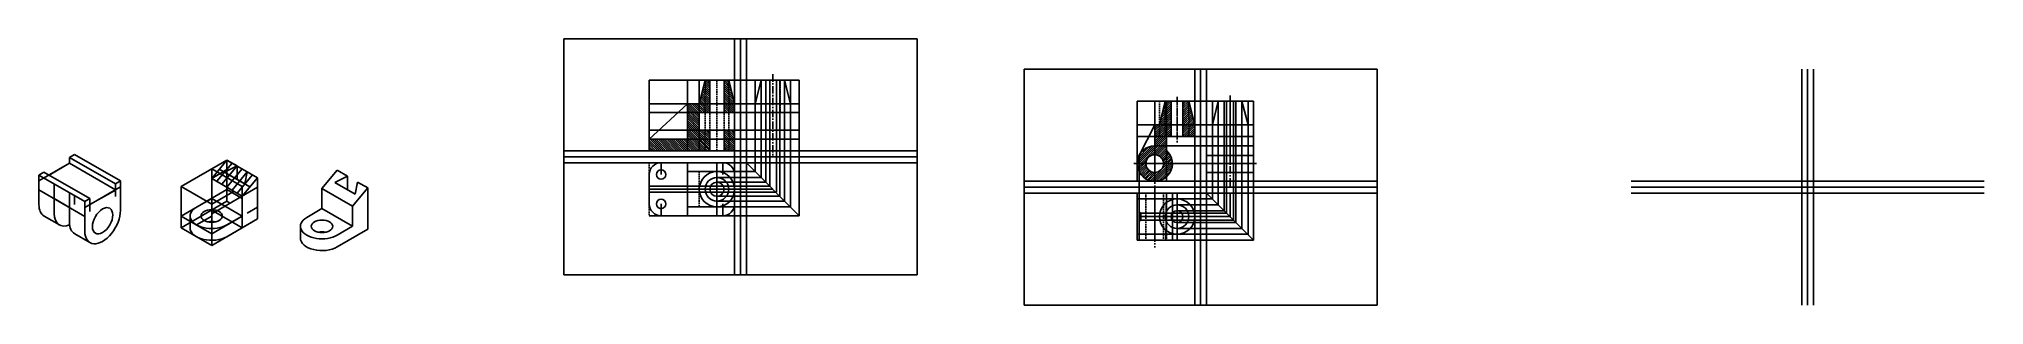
# Model space of a CAD drawing. Header units: inches. Extents: x -295 to 3010, y -144 to 307.
import ezdxf

# ---------------------------------------------------------------- set-up
doc = ezdxf.new("R2010")
doc.units = ezdxf.units.IN
doc.header["$LTSCALE"] = 10
doc.header["$MEASUREMENT"] = 0
doc.linetypes.add('CENTER', pattern=[2, 1.25, -0.25, 0.25, -0.25])
doc.linetypes.add('HIDDEN', pattern=[0.375, 0.25, -0.125])
for name, color, linetype in [('center', 20, 'CENTER'), ('construction', 252, 'Continuous'), ('drawing', 7, 'Continuous'), ('erreee', 182, 'Continuous'), ('hidden', 80, 'HIDDEN'), ('timepass', 252, 'HIDDEN')]:
    doc.layers.add(name, color=color, linetype=linetype)

msp = doc.modelspace()

# ---------------------------------------------------------------- hatches: boundary and pattern name
at = {"layer": 'drawing'}
h = msp.add_hatch(dxfattribs=at)
h.set_pattern_fill('ANSI31', color=256, scale=20, angle=90, style=0)
h.paths.add_polyline_path([(845, 152), (827, 152), (827, 182), (845, 182), (845, 197), (845, 237), (837, 237), (827, 197), (807, 197), (807, 137), (742, 137), (742, 117), (845, 117)])
h = msp.add_hatch(dxfattribs=at)
h.set_pattern_fill('ANSI31', color=256, scale=20, angle=90, style=0)
h.paths.add_polyline_path([(887, 197), (877, 237), (869, 237), (869, 197), (869, 182), (887, 182)])
h.paths.add_polyline_path([(887, 152), (869, 152), (869, 117), (887, 117), (887, 137)])
h = msp.add_hatch(dxfattribs=at)
h.set_pattern_fill('ANSI31', color=256, scale=20, style=0)
h.paths.add_polyline_path([(1601, 125.5, 0.414214), (1571, 95.5), (1586, 95.5, -0.414214), (1601, 110.5)])
h.paths.add_polyline_path([(1601, 80.5, -0.414214), (1586, 95.5), (1571, 95.5, 0.414214), (1601, 65.5)])
h.paths.add_polyline_path([(1621, 95.5), (1616, 95.5, -0.414214), (1601, 80.5), (1601, 65.5, 0.184483), (1621, 73.1)])
h.paths.add_polyline_path([(1631, 95.5), (1621, 95.5), (1621, 73.1, 0.213422)])
h.paths.add_polyline_path([(1621, 117.9), (1621, 95.5), (1631, 95.5, 0.213422)])
h.paths.add_polyline_path([(1621, 141.5), (1601, 141.5), (1601, 125.5), (1601, 110.5, -0.414214), (1616, 95.5), (1621, 95.5)])
h.paths.add_polyline_path([(1609, 161.5), (1601, 161.5), (1601, 141.5), (1609, 141.5)])
h.paths.add_polyline_path([(1619, 161.5), (1609, 161.5), (1609, 141.5), (1619, 141.5)])
h.paths.add_polyline_path([(1621, 161.5), (1619, 161.5), (1619, 141.5), (1621, 141.5)])
h.paths.add_polyline_path([(1619, 201.5), (1609, 161.5), (1619, 161.5)])
h.paths.add_polyline_path([(1621, 201.5), (1619, 201.5), (1619, 161.5), (1621, 161.5)])
h.paths.add_polyline_path([(1659, 161.5), (1649, 161.5), (1649, 141.5), (1659, 141.5)])
h.paths.add_polyline_path([(1659, 201.5), (1649, 201.5), (1649, 161.5), (1659, 161.5)])
h.paths.add_polyline_path([(1659, 201.5), (1659, 161.5), (1669, 161.5)])
h.paths.add_polyline_path([(1669, 161.5), (1659, 161.5), (1659, 141.5), (1669, 141.5)])
h.paths.add_polyline_path([(1629, 201.5), (1621, 201.5), (1621, 161.5), (1629, 161.5)])
h.paths.add_polyline_path([(1629, 161.5), (1621, 161.5), (1621, 141.5), (1629, 141.5)])

# ---------------------------------------------------------------- linework, layer by layer
for p, q in [((-234.7, 111), (-243.4, 106)), ((-243.4, 96), (-243.4, 106)), ((-243.4, 106), (-165.4, 61)), ((-156.8, 66), (-234.7, 111)), ((24.2, 101.5), (-1.7, 70.5)), ((41.6, 91.5), (24.2, 101.5)), ((-295.3, 76), (-286.7, 81)), ((-295.3, 26), (-295.3, 76)), ((-295.3, 76), (-217.4, 31)), ((-286.7, 81), (-208.7, 36)), ((-243.4, 96), (-278, 76)), ((-165.4, 51), (-243.4, 96)), ((-1.7, 36.5), (-1.7, 70.5)), ((-1.7, 70.5), (50.2, 40.5)), ((41.6, 91.5), (19.9, 81)), ((19.9, 81), (54.6, 61)), ((41.6, 91.5), (41.6, 68.5)), ((50.2, 40.5), (76.2, 71.5)), ((54.6, 61), (58.9, 81.5)), ((76.2, 71.5), (58.9, 81.5)), ((76.2, 71.5), (76.2, 1.5)), ((-269.3, 11), (-269.3, 36)), ((-269.3, 36), (-243.4, 21)), ((-208.7, 36), (-217.4, 31)), ((-208.7, 26), (-165.4, 50.2)), ((-208.7, 36), (-208.7, 26)), ((-165.4, 61), (-156.8, 66)), ((-165.4, 50.2), (-165.4, 61)), ((-156.8, 66), (-156.8, 16)), ((-27.7, 21.5), (-1.7, 36.5)), ((-1.7, 36.5), (50.2, 6.5)), ((50.2, 6.5), (50.2, 40.5)), ((-286.4, 6.4), (-260.5, -8.6)), ((-243.4, 21), (-243.1, -8.5)), ((-217.4, 31), (-217.4, -19)), ((-38.5, 6.5), (-38.5, -13.5)), ((24.2, -8.5), (50.2, 6.5)), ((76.2, 1.5), (50.2, -13.5)), ((-234.5, -23.6), (-208.5, -38.6)), ((24.2, -28.5), (50.2, -13.5))]:
    msp.add_line(p, q)
for centre, major_axis, start_param, end_param in [((-265, 43.5), (-21.4, -37.1), 5.497787, 6.283185), ((-239, 28.5), (-21.4, -37.1), 5.497787, 6.934323), ((-187.1, -1.5), (-21.4, -37.1), 5.497787, 8.63938), ((-1.7, 6.5), (-36.7, 0), 5.497787, 8.63938), ((-213, 13.5), (-21.4, -37.1), 5.497787, 6.283185), ((-1.7, -13.5), (-36.7, 0), 6.283185, 8.63938), ((-1.7, -13.5), (-18.4, 0), 4.372552, 5.052226)]:
    msp.add_ellipse(centre, major_axis=major_axis, ratio=0.57735, start_param=start_param, end_param=end_param)
for centre, major_axis in [((-187.1, -1.5), (-12.2, -21.2)), ((-1.7, 6.5), (-18.4, 0))]:
    msp.add_ellipse(centre, major_axis=major_axis, ratio=0.57735)
at = {"layer": 'center'}
for p, q in [((952, 247), (952, 107)), ((1639, 209), (1639, 129)), ((1729, 211), (1729, 55.5)), ((1601, 133.5), (1601, 55.5)), ((1565.5, 95.5), (1620, 95.5)), ((1683, 95.5), (1774, 95.5)), ((1601, 55.5), (1601, -47))]:
    msp.add_line(p, q, dxfattribs=at)
at = {"layer": 'construction'}
for p, q in [((887, 307), (887, -93)), ((907, 307), (907, -93)), ((887, 237), (742, 237)), ((742, 237), (742, 117)), ((807, 237), (807, 117)), ((827, 237), (827, 117)), ((887, 117), (887, 237)), ((887, 237), (997, 237)), ((922, 82), (922, 237)), ((932, 72), (932, 237)), ((940, 64), (940, 237)), ((947, 57), (947, 237)), ((958, 47), (958, 237)), ((964, 40), (964, 237)), ((972, 32), (972, 237)), ((982, 22), (982, 237)), ((997, 7), (997, 237)), ((1571, 65.5), (1571, 201.5)), ((1571, 201.5), (1669, 201.5)), ((1601, 65.5), (1601, 201.5)), ((1621, 65.5), (1621, 201.5)), ((1669, 201.5), (1669, 65.5)), ((1669, 201.5), (1769, 201.5)), ((1699, 35.5), (1699, 201.5)), ((1709, 25.5), (1709, 201.5)), ((1719, 15.5), (1719, 201.5)), ((1723, 11.5), (1723, 201.5)), ((1729, 95.5), (1729, 201.5)), ((1735, -0.5), (1735, 201.5)), ((1739, -4.5), (1739, 201.5)), ((1749, -14.5), (1749, 201.5)), ((1759.7, -25.2), (1759.7, 201.5)), ((1769, -34.5), (1769, 201.5)), ((742, 197), (887, 197)), ((742, 182), (887, 182)), ((887, 197), (997, 197)), ((887, 182), (997, 182)), ((742, 152), (887, 152)), ((742, 137), (887, 137)), ((887, 152), (997, 152)), ((887, 137), (997, 137)), ((1571, 161.5), (1669, 161.5)), ((1571, 141.5), (1669, 141.5)), ((1669, 161.5), (1769, 161.5)), ((1669, 141.5), (1769, 141.5)), ((-234.7, 111), (-243.4, 106)), ((-243.4, 106), (-165.4, 61)), ((-234.7, 111), (-156.8, 66)), ((24.2, 101.5), (-53.7, 56.5)), ((24.2, 31.5), (24.2, 101.5)), ((24.2, 101.5), (76.2, 71.5)), ((1197, 117), (597, 117)), ((742, 117), (887, 117)), ((1574.3, 109.1), (1574.3, 45.5)), ((1601, 125.5), (1769, 125.5)), ((1689, 109.1), (1769, 109.1)), ((-243.4, 96), (-295.3, 66)), ((-286.7, 81), (-295.3, 76)), ((-295.3, 76), (-295.3, 26)), ((-295.3, 76), (-217.4, 31)), ((-286.7, 81), (-208.7, 36)), ((-1.7, 16.5), (-1.7, 86.5)), ((-1.7, 86.5), (50.2, 56.5)), ((24.2, 85.5), (-1.7, 70.5)), ((6.9, 65.5), (32.9, 96.5)), ((11.3, 86), (63.2, 56)), ((15.6, 60.5), (41.6, 91.5)), ((24.2, 55.5), (50.2, 86.5)), ((32.9, 50.5), (58.9, 81.5)), ((41.6, 45.5), (67.5, 76.5)), ((76.2, 1.5), (76.2, 71.5)), ((1197, 97), (597, 97)), ((742, 97), (762, 97)), ((762, 97), (762, 77)), ((807, 97), (807, 7)), ((857, 97), (857, 7)), ((857, 82), (922, 82)), ((857, 72), (932, 72)), ((887, 97), (867, 97)), ((867, 97), (867, 77)), ((907, 97), (997, 7)), ((1669, 95.5), (1571, 95.5)), ((1669, 95.5), (1769, 95.5)), ((1689, 80.5), (1769, 80.5)), ((-295.3, 51), (-217.4, 6)), ((-269.3, 61), (-269.3, 11)), ((-243.4, 46), (-243.4, -4)), ((-234.7, 26), (-234.7, 41)), ((-156.8, 56), (-217.4, 21)), ((-208.7, 36), (-217.4, 31)), ((-208.7, 36), (-208.7, 14)), ((-156.8, 66), (-165.4, 61)), ((-165.4, 61), (-165.4, 39.5)), ((-156.8, 16), (-156.8, 66)), ((-53.7, 56.5), (-53.7, -13.5)), ((-53.7, 56.5), (-1.7, 26.5)), ((-53.7, 6.5), (24.2, 51.5)), ((76.2, 55.5), (-1.7, 10.5)), ((36.4, 48.5), (-1.7, 26.5)), ((24.2, 51.5), (50.2, 36.5)), ((50.2, -13.5), (50.2, 56.5)), ((887, 57), (742, 57)), ((887, 52), (742, 52)), ((887, 47), (742, 47)), ((857, 64), (940, 64)), ((857, 40), (964, 40)), ((887, 57), (947, 57)), ((887, 52), (952, 52)), ((887, 47), (957, 47)), ((1669, 65.5), (1571, 65.5)), ((1571, 45.5), (1571, -34.5)), ((1669, 45.5), (1571, 45.5)), ((1571, 35.5), (1669, 35.5)), ((1574.3, 45.5), (1574.3, -34.5)), ((1601, -34.5), (1601, 45.5)), ((1621, 45.5), (1620, -34.5)), ((1631, -34.5), (1631, 45.5)), ((1639, -34.5), (1639, 45.5)), ((1669, 45.5), (1669, 45.5)), ((1669, -34.5), (1669, 45.5)), ((1669, 35.5), (1699, 35.5)), ((1689, 45.5), (1769, -34.5)), ((1729, 55.5), (1729, 65.5)), ((1729, 5.5), (1729, 45.5)), ((-217.4, 31), (-217.4, -19)), ((-53.7, -13.5), (24.2, 31.5)), ((-53.7, 6.5), (-1.7, -23.5)), ((-27.7, -8.5), (-1.7, 6.5)), ((-1.7, 26.5), (-1.7, -43.5)), ((-1.7, 16.5), (50.2, -13.5)), ((-1.7, -23.5), (50.2, 6.5)), ((-1.7, -43.5), (76.2, 1.5)), ((24.2, 31.5), (29.4, 28.5)), ((58.9, 11.5), (76.2, 21.5)), ((742, 7), (762, 7)), ((762, 7), (762, 27)), ((857, 32), (972, 32)), ((857, 22), (982, 22)), ((867, 7), (867, 27)), ((887, 7), (867, 7)), ((887, 7), (997, 7)), ((1574.3, 11.5), (1669, 11.5)), ((1574.3, 11.5), (1577.3, 11.5)), ((1574.3, 5.5), (1669, 5.5)), ((1577.3, 11.5), (1577.3, -0.5)), ((1639, 25.5), (1709, 25.5)), ((1639, 15.5), (1719, 15.5)), ((1668.4, 11.5), (1723, 11.5)), ((1669, 5.5), (1729, 5.5)), ((-53.7, -13.5), (-1.7, -43.5)), ((1571, -24.5), (1669, -24.5)), ((1574.3, -0.5), (1669, -0.5)), ((1639, -4.5), (1739, -4.5)), ((1639, -14.5), (1749, -14.5)), ((1669, -0.5), (1735, -0.5)), ((1669, -24.5), (1759, -24.5)), ((1571, -34.5), (1669, -34.5)), ((1669, -34.5), (1769, -34.5))]:
    msp.add_line(p, q, dxfattribs=at)
at = {"layer": 'drawing'}
for p, q in [((1197, 307), (597, 307)), ((597, 307), (597, -93)), ((897, 107), (897, 307)), ((1197, -93), (1197, 307)), ((837, 237), (827, 197)), ((837, 237), (845, 237)), ((845, 237), (845, 197)), ((845, 237), (873, 237)), ((869, 237), (869, 197)), ((869, 237), (877, 237)), ((877, 237), (887, 197)), ((932, 237), (922, 197)), ((952, 237), (932, 237)), ((952, 237), (972, 237)), ((972, 237), (982, 197)), ((1679, 255.5), (1379, 255.5)), ((1379, 255.5), (1379, -144.5)), ((1979, 255.5), (1669, 255.5)), ((1679, 55.5), (1679, 255.5)), ((1979, -144.5), (1979, 255.5)), ((2710.5, 55.5), (2710.5, 255.5)), ((1609, 161.5), (1619, 201.5)), ((1619, 201.5), (1629, 201.5)), ((1619, 201.5), (1629, 201.5)), ((1629, 201.5), (1629, 141.5)), ((1629, 201.5), (1649, 201.5)), ((1649, 201.5), (1649, 141.5)), ((1649, 201.5), (1659, 201.5)), ((1649, 201.5), (1659, 201.5)), ((1669, 161.5), (1659, 201.5)), ((1699, 161.5), (1709, 201.5)), ((1709, 201.5), (1719, 201.5)), ((1719, 201.5), (1739, 201.5)), ((1739, 201.5), (1749, 201.5)), ((1749, 201.5), (1759.7, 161.5)), ((807, 197), (742, 137)), ((827, 197), (807, 197)), ((807, 197), (807, 137)), ((887, 182), (827, 182)), ((827, 182), (827, 152)), ((845, 197), (845, 182)), ((869, 197), (869, 182)), ((887, 197), (887, 182)), ((922, 197), (982, 197)), ((922, 197), (922, 137)), ((982, 197), (982, 137)), ((807, 137), (742, 137)), ((742, 137), (742, 117)), ((827, 152), (887, 152)), ((845, 152), (845, 117)), ((869, 152), (869, 117)), ((887, 152), (887, 137)), ((887, 117), (887, 137)), ((997, 137), (907, 137)), ((907, 137), (907, 117)), ((997, 117), (997, 137)), ((1601, 161.5), (1574.3, 109.1)), ((1601, 125.5), (1601, 161.5)), ((1601, 161.5), (1609, 161.5)), ((1601, 161.5), (1609, 161.5)), ((1601, 125.5), (1601, 161.5)), ((1669, 141.5), (1621, 141.5)), ((1621, 141.5), (1621, 117.9)), ((1621, 117.9), (1621, 141.5)), ((1621, 141.5), (1669, 141.5)), ((1669, 161.5), (1669, 141.5)), ((1669, 141.5), (1669, 161.5)), ((1699, 141.5), (1699, 161.5)), ((1699, 161.5), (1759.7, 161.5)), ((1699, 141.5), (1699, 125.5)), ((1723, 161.5), (1723, 109.1)), ((1735, 161.5), (1735, 109.1)), ((1759.7, 161.5), (1759.7, 161.5)), ((1759.7, 161.5), (1759.7, 141.5)), ((1759.7, 141.5), (1759.7, 141.5)), ((1759.7, 141.5), (1759.7, 125.5)), ((597, 107), (1197, 107)), ((742, 117), (887, 117)), ((897, 107), (897, -93)), ((907, 117), (997, 117)), ((1689, 65.5), (1689, 125.5)), ((1689, 125.5), (1699, 125.5)), ((1699, 125.5), (1759.7, 125.5)), ((1759.7, 125.5), (1769, 125.5)), ((1769, 125.5), (1769, 65.5)), ((185.8, 53.1), (211.7, 84.1)), ((229.1, 74.1), (207.4, 63.6)), ((211.7, 84.1), (229.1, 74.1)), ((229.1, 74.1), (229.1, 51.1)), ((742, 77), (742, 27)), ((762, 97), (867, 97)), ((857, 82), (807, 82)), ((807, 82), (807, 22)), ((887, 77), (887, 27)), ((185.8, 19.1), (185.8, 53.1)), ((237.7, 23.1), (185.8, 53.1)), ((242.1, 43.6), (207.4, 63.6)), ((237.7, 23.1), (263.7, 54.1)), ((246.4, 64.1), (242.1, 43.6)), ((246.4, 64.1), (263.7, 54.1)), ((263.7, 54.1), (263.7, -15.9)), ((263.7, 54.1), (263.7, -15.9)), ((807, 57), (742, 57)), ((807, 47), (742, 47)), ((1379, 65.5), (1979, 65.5)), ((1379, 55.5), (1979, 55.5)), ((1379, 55.5), (1979, 55.5)), ((1379, 55.5), (1979, 55.5)), ((1379, 55.5), (1979, 55.5)), ((1631, 45.5), (1571, 45.5)), ((1571, 45.5), (1571, -34.5)), ((1631, 34.4), (1631, 45.5)), ((1639, 35.5), (1631, 35.5)), ((1679, 55.5), (1679, -144.5)), ((1769, 65.5), (1689, 65.5)), ((2410.5, 55.5), (3010.5, 55.5)), ((2710.5, 55.5), (2710.5, -144.5)), ((185.8, 19.1), (159.8, 4.1)), ((237.7, -10.9), (185.8, 19.1)), ((237.7, -10.9), (237.7, 23.1)), ((762, 7), (867, 7)), ((857, 22), (807, 22)), ((1609.6, 11.5), (1577.3, 11.5)), ((149, -10.9), (149, -30.9)), ((237.7, -10.9), (211.7, -25.9)), ((263.7, -15.9), (211.7, -45.9)), ((263.7, -15.9), (211.7, -45.9)), ((1609.6, -0.5), (1577.3, -0.5)), ((1631, -34.5), (1631, -23.4)), ((1639, -24.5), (1631, -24.5)), ((1571, -34.5), (1631, -34.5)), ((597, -93), (897, -93)), ((897, -93), (1197, -93)), ((1379, -144.5), (1979, -144.5))]:
    msp.add_line(p, q, dxfattribs=at)
for centre, radius in [((1601, 95.5), 15), ((762, 77), 8), ((857, 52), 30), ((857, 52), 20), ((762, 27), 8), ((857, 52), 12), ((1639, 5.5), 30), ((1639, 5.5), 20), ((1639, 5.5), 10)]:
    msp.add_circle(centre, radius, dxfattribs=at)
for centre, radius, start, end in [((1601, 95.5), 30, 90, 48.1897), ((762, 77), 20, 90, 180), ((867, 77), 20, 0, 90), ((762, 27), 20, 180, 270), ((867, 27), 20, 270, 0), ((1577.3, 14.5), 3, 180, 270), ((1577.3, -3.5), 3, 90, 180)]:
    msp.add_arc(centre, radius, start, end, dxfattribs=at)
for centre, major_axis, start_param, end_param in [((185.8, -10.9), (-36.7, 0), 5.497787, 8.63938), ((185.8, -30.9), (-36.7, 0), 6.283185, 8.63938), ((185.8, -30.9), (-18.4, 0), 10.655737, 11.335411)]:
    msp.add_ellipse(centre, major_axis=major_axis, ratio=0.57735, start_param=start_param, end_param=end_param, dxfattribs=at)
msp.add_ellipse((185.8, -10.9), major_axis=(-18.4, 0), ratio=0.57735, dxfattribs=at)
at = {"layer": 'erreee'}
for p, q in [((1669, 55.5), (1669, 255.5)), ((1689, 55.5), (1689, 255.5)), ((2700.5, 55.5), (2700.5, 255.5)), ((2720.5, 55.5), (2720.5, 255.5)), ((1379, 65.5), (1979, 65.5)), ((1379, 45.5), (1979, 45.5)), ((1669, 55.5), (1669, -144.5)), ((1689, 55.5), (1689, -144.5)), ((2410.5, 65.5), (3010.5, 65.5)), ((2410.5, 45.5), (3010.5, 45.5)), ((2700.5, 55.5), (2700.5, -144.5)), ((2720.5, 55.5), (2720.5, -144.5))]:
    msp.add_line(p, q, dxfattribs=at)
at = {"layer": 'hidden'}
for p, q in [((940, 237), (940, 182)), ((964.5, 237), (964.5, 182)), ((1719, 201.5), (1719, 141.5)), ((1739, 201.5), (1739, 141.5)), ((922, 182), (982, 182)), ((982, 152), (922, 152)), ((940, 152), (940, 117)), ((964, 151.5), (964, 117)), ((1699, 141.5), (1759.7, 141.5)), ((1689, 109.1), (1769, 109.1)), ((827, 82), (827, 22)), ((1689, 80.5), (1769, 80.5)), ((1586, 45.5), (1586, -34.5)), ((1616, 45.5), (1616, -34.5)), ((1621, 45.5), (1621, -34.5)), ((1631, 34.4), (1631, -23.4))]:
    msp.add_line(p, q, dxfattribs=at)
at = {"layer": 'timepass'}
for p, q in [((887, 237), (827, 237)), ((887, 237), (827, 237)), ((837, 237), (837, 117)), ((845, 237), (845, 117)), ((857, 237), (857, 117)), ((869, 237), (869, 117)), ((877, 237), (877, 117)), ((1609, 201.5), (1609, 141.5)), ((1619, 201.5), (1619, 141.5)), ((1629, 201.5), (1629, 141.5)), ((1669, 201.5), (1639, 201.5)), ((1639, 201.5), (1639, 141.5)), ((1649, 201.5), (1649, 141.5)), ((1659, 201.5), (1659, 141.5)), ((742, 97), (742, 7)), ((887, 97), (742, 97)), ((887, 7), (887, 97)), ((742, 7), (887, 7))]:
    msp.add_line(p, q, dxfattribs=at)

doc.saveas('drawing.dxf')
